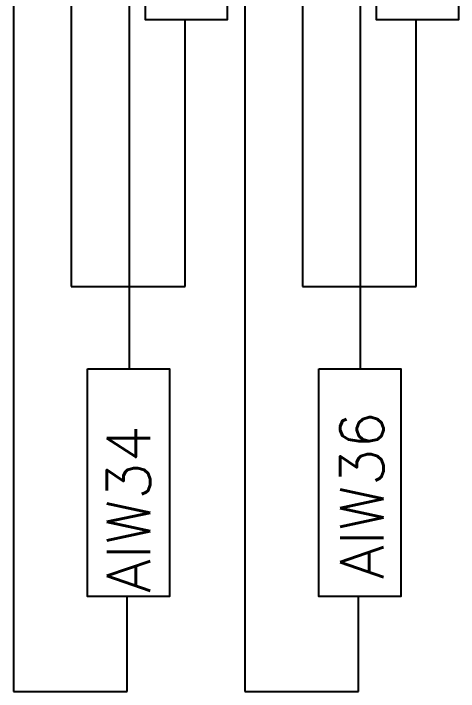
# Model space of a CAD drawing. Header units: inches. Extents: x 9000 to 22395, y 8106 to 17135.
# Drawn here: x 10348.6 to 10382.8, y 8232.8 to 8284.8 of the extents above; entities that cross this region are included whole.
import ezdxf

# ---------------------------------------------------------------- set-up
doc = ezdxf.new("R2010")
doc.units = ezdxf.units.IN
doc.header["$MEASUREMENT"] = 0
doc.layers.add('中间继电器', color=7, linetype='Continuous')
doc.layers.add('线槽', color=7, linetype='Continuous')
doc.styles.get("Standard").update_dxf_attribs({"font": 'txt', "bigfont": 'gbcbig.shx'})

msp = doc.modelspace()

# ---------------------------------------------------------------- linework, layer by layer
for p, q in [((10352.996, 8340.785), (10352.996, 8263.855)), ((10370.771, 8340.785), (10370.771, 8263.855)), ((10348.553, 8309.679), (10348.553, 8232.75)), ((10357.44, 8309.679), (10357.44, 8257.527)), ((10366.327, 8309.679), (10366.327, 8232.75)), ((10375.214, 8309.679), (10375.214, 8257.527)), ((10361.739, 8263.855), (10361.739, 8284.357)), ((10379.514, 8263.855), (10379.514, 8284.357)), ((10352.996, 8263.855), (10361.739, 8263.855)), ((10370.771, 8263.855), (10379.514, 8263.855)), ((10357.296, 8232.75), (10357.296, 8240.051)), ((10375.07, 8232.75), (10375.07, 8240.051)), ((10348.553, 8232.75), (10357.296, 8232.75)), ((10366.327, 8232.75), (10375.07, 8232.75))]:
    msp.add_line(p, q)
at = {"layer": '中间继电器', "color": 0}
for points in [[(10358.691, 8301.833), (10364.991, 8301.833), (10364.991, 8284.357), (10358.691, 8284.357)], [(10376.466, 8301.833), (10382.766, 8301.833), (10382.766, 8284.357), (10376.466, 8284.357)], [(10354.248, 8257.527), (10360.548, 8257.527), (10360.548, 8240.051), (10354.248, 8240.051)], [(10372.022, 8257.527), (10378.322, 8257.527), (10378.322, 8240.051), (10372.022, 8240.051)]]:
    msp.add_lwpolyline(points, close=True, dxfattribs=at)

# ---------------------------------------------------------------- texts
at = {"layer": '线槽', "color": 0, "char_height": 5, "width": 16.27296, "attachment_point": 1, "rotation": 90}
for s, insert in [('{\\H0.6667x;AIW36}', (10373.679, 8241.398)), ('{\\H0.6667x;AIW34}', (10355.728, 8240.344))]:
    msp.add_mtext(s, dxfattribs=dict(at, insert=insert))

doc.saveas('drawing.dxf')
